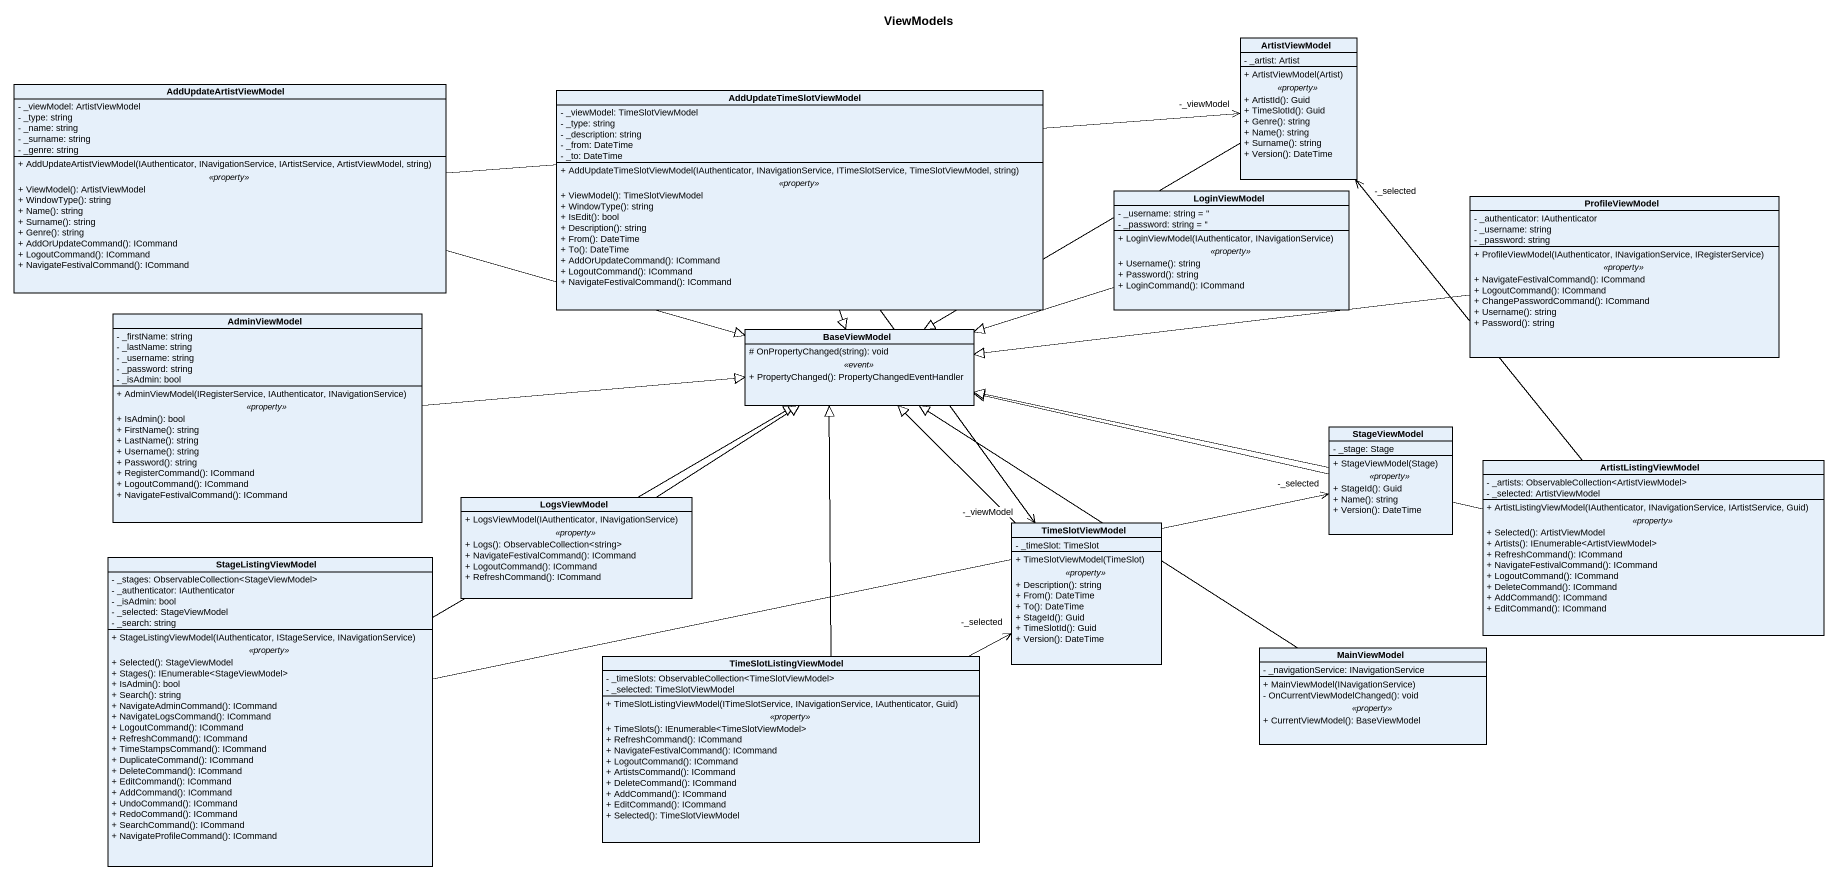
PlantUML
@startuml
title ViewModels
hide circle
hide empty members
skinparam classAttributeIconSize 0
class ArtistViewModel {
  - _artist: Artist
  --
  + ArtistViewModel(Artist)
  .. <<property>> ..
  + ArtistId(): Guid
  + TimeSlotId(): Guid
  + Genre(): string
  + Name(): string
  + Surname(): string
  + Version(): DateTime
}
class AddUpdateArtistViewModel {
  - _viewModel: ArtistViewModel
  - _type: string
  - _name: string
  - _surname: string
  - _genre: string
  --
  + AddUpdateArtistViewModel(IAuthenticator, INavigationService, IArtistService, ArtistViewModel, string)
  .. <<property>> ..
  + ViewModel(): ArtistViewModel
  + WindowType(): string
  + Name(): string
  + Surname(): string
  + Genre(): string
  + AddOrUpdateCommand(): ICommand
  + LogoutCommand(): ICommand
  + NavigateFestivalCommand(): ICommand
}
class AddUpdateTimeSlotViewModel {
  - _viewModel: TimeSlotViewModel
  - _type: string
  - _description: string
  - _from: DateTime
  - _to: DateTime
  --
  + AddUpdateTimeSlotViewModel(IAuthenticator, INavigationService, ITimeSlotService, TimeSlotViewModel, string)
  .. <<property>> ..
  + ViewModel(): TimeSlotViewModel
  + WindowType(): string
  + IsEdit(): bool
  + Description(): string
  + From(): DateTime
  + To(): DateTime
  + AddOrUpdateCommand(): ICommand
  + LogoutCommand(): ICommand
  + NavigateFestivalCommand(): ICommand
}
class LoginViewModel {
  - _username: string = ''
  - _password: string = ''
  --
  + LoginViewModel(IAuthenticator, INavigationService)
  .. <<property>> ..
  + Username(): string
  + Password(): string
  + LoginCommand(): ICommand
}
class ProfileViewModel {
  - _authenticator: IAuthenticator
  - _username: string
  - _password: string
  --
  + ProfileViewModel(IAuthenticator, INavigationService, IRegisterService)
  .. <<property>> ..
  + NavigateFestivalCommand(): ICommand
  + LogoutCommand(): ICommand
  + ChangePasswordCommand(): ICommand
  + Username(): string
  + Password(): string
}
class AdminViewModel {
  - _firstName: string
  - _lastName: string
  - _username: string
  - _password: string
  - _isAdmin: bool
  --
  + AdminViewModel(IRegisterService, IAuthenticator, INavigationService)
  .. <<property>> ..
  + IsAdmin(): bool
  + FirstName(): string
  + LastName(): string
  + Username(): string
  + Password(): string
  + RegisterCommand(): ICommand
  + LogoutCommand(): ICommand
  + NavigateFestivalCommand(): ICommand
}
class BaseViewModel {
  # OnPropertyChanged(string): void
  .. <<event>> ..
  + PropertyChanged(): PropertyChangedEventHandler
}
class StageViewModel {
  - _stage: Stage
  --
  + StageViewModel(Stage)
  .. <<property>> ..
  + StageId(): Guid
  + Name(): string
  + Version(): DateTime
}
class ArtistListingViewModel {
  - _artists: ObservableCollection<ArtistViewModel>
  - _selected: ArtistViewModel
  --
  + ArtistListingViewModel(IAuthenticator, INavigationService, IArtistService, Guid)
  .. <<property>> ..
  + Selected(): ArtistViewModel
  + Artists(): IEnumerable<ArtistViewModel>
  + RefreshCommand(): ICommand
  + NavigateFestivalCommand(): ICommand
  + LogoutCommand(): ICommand
  + DeleteCommand(): ICommand
  + AddCommand(): ICommand
  + EditCommand(): ICommand
}
class LogsViewModel {
  + LogsViewModel(IAuthenticator, INavigationService)
  .. <<property>> ..
  + Logs(): ObservableCollection<string>
  + NavigateFestivalCommand(): ICommand
  + LogoutCommand(): ICommand
  + RefreshCommand(): ICommand
}
class TimeSlotViewModel {
  - _timeSlot: TimeSlot
  --
  + TimeSlotViewModel(TimeSlot)
  .. <<property>> ..
  + Description(): string
  + From(): DateTime
  + To(): DateTime
  + StageId(): Guid
  + TimeSlotId(): Guid
  + Version(): DateTime
}
class StageListingViewModel {
  - _stages: ObservableCollection<StageViewModel>
  - _authenticator: IAuthenticator
  - _isAdmin: bool
  - _selected: StageViewModel
  - _search: string
  --
  + StageListingViewModel(IAuthenticator, IStageService, INavigationService)
  .. <<property>> ..
  + Selected(): StageViewModel
  + Stages(): IEnumerable<StageViewModel>
  + IsAdmin(): bool
  + Search(): string
  + NavigateAdminCommand(): ICommand
  + NavigateLogsCommand(): ICommand
  + LogoutCommand(): ICommand
  + RefreshCommand(): ICommand
  + TimeStampsCommand(): ICommand
  + DuplicateCommand(): ICommand
  + DeleteCommand(): ICommand
  + EditCommand(): ICommand
  + AddCommand(): ICommand
  + UndoCommand(): ICommand
  + RedoCommand(): ICommand
  + SearchCommand(): ICommand
  + NavigateProfileCommand(): ICommand
}
class TimeSlotListingViewModel {
  - _timeSlots: ObservableCollection<TimeSlotViewModel>
  - _selected: TimeSlotViewModel
  --
  + TimeSlotListingViewModel(ITimeSlotService, INavigationService, IAuthenticator, Guid)
  .. <<property>> ..
  + TimeSlots(): IEnumerable<TimeSlotViewModel>
  + RefreshCommand(): ICommand
  + NavigateFestivalCommand(): ICommand
  + LogoutCommand(): ICommand
  + ArtistsCommand(): ICommand
  + DeleteCommand(): ICommand
  + AddCommand(): ICommand
  + EditCommand(): ICommand
  + Selected(): TimeSlotViewModel
}
class MainViewModel {
  - _navigationService: INavigationService
  --
  + MainViewModel(INavigationService)
  - OnCurrentViewModelChanged(): void
  .. <<property>> ..
  + CurrentViewModel(): BaseViewModel
}
ArtistViewModel -left-|> BaseViewModel
AddUpdateArtistViewModel -right-> "-_viewModel" ArtistViewModel
AddUpdateArtistViewModel -right-|> BaseViewModel
AddUpdateTimeSlotViewModel --|> BaseViewModel
AddUpdateTimeSlotViewModel --> "-_viewModel" TimeSlotViewModel
LoginViewModel -left-|> BaseViewModel
ProfileViewModel -left-|> BaseViewModel
AdminViewModel -right-|> BaseViewModel
StageViewModel -left-|> BaseViewModel
ArtistListingViewModel -up-> "-_selected" ArtistViewModel
ArtistListingViewModel -left-|> BaseViewModel
LogsViewModel -up-|> BaseViewModel
TimeSlotViewModel -up-|> BaseViewModel
StageListingViewModel -right-|> BaseViewModel
StageListingViewModel -right-> "-_selected" StageViewModel
TimeSlotListingViewModel -up-|> BaseViewModel
TimeSlotListingViewModel -right-> "-_selected" TimeSlotViewModel
MainViewModel -up-|> BaseViewModel
@enduml
